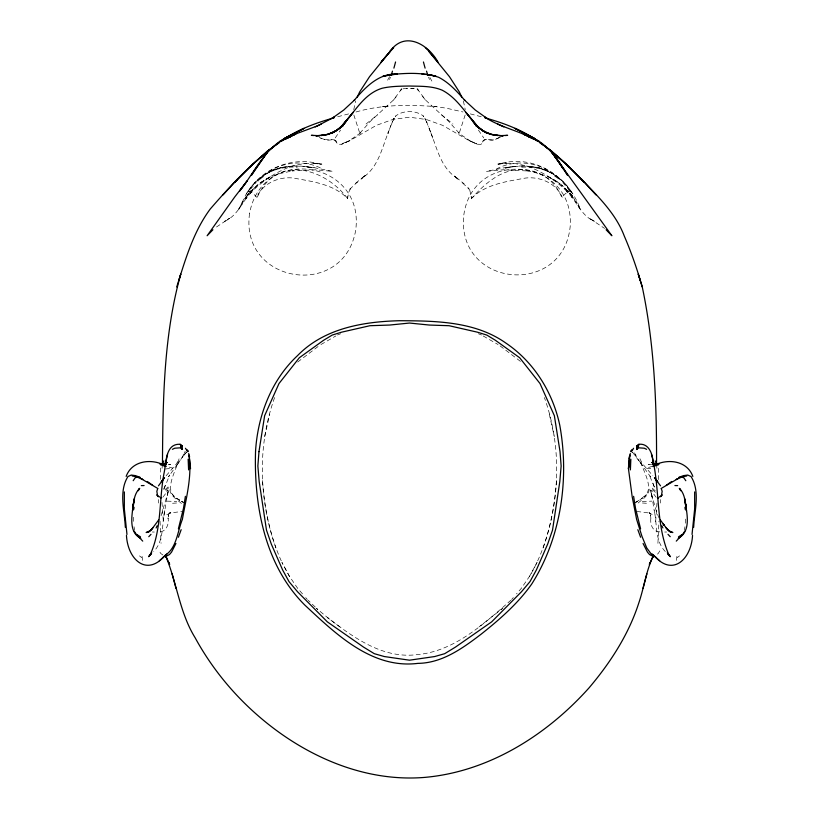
<?xml version="1.0" encoding="UTF-8"?>
<svg xmlns="http://www.w3.org/2000/svg" width="819" height="819" viewBox="0 0 819 819"><rect width="100%" height="100%" fill="white"/><g stroke="black" fill="none" stroke-linecap="round" stroke-linejoin="round"><path stroke-width="0.61" stroke-dasharray="4.09 3.07" d="M685.503 523.198L685.616 517.25M543.058 548.044C560.135 499.815 561.803 445.935 544.389 397.563M658.732 479.606L658.435 468.048M347.604 198.536C324.58 167.844 276.32 153.921 257.391 197.01L256.757 197.266C263.053 182.248 281.869 175.02 297.379 178.767C315.018 181.91 334.551 185.074 347.604 198.536L348.546 192.629L351.126 187.408L349.795 189.24L357.319 182.125L354.934 183.835L364.547 175.88L361.056 179.269M657.923 543.325L658.978 521.201M353.767 109.633L355.62 100.972M142.639 560.401L141.892 555.159M655.671 521.498L657.022 502.426M660.298 503.03L660.554 499.58M162.06 468.304L162.377 464.957M556.551 480.599L556.5 480.702C554.084 514.035 546.672 547.706 529.381 576.648L537.069 562.407L536.803 562.909M160.565 468.048L160.268 479.606M347.481 198.505L347.696 196.499M649.262 489.097C648.812 495.843 642.065 499.416 637.571 503.49M274.611 397.563C257.197 445.935 258.865 499.815 275.942 548.044M164.783 510.657C161.65 524.232 164.261 540.745 153.737 551.504M134.04 509.561L134.429 507.063M163.913 515.939L167.711 492.424L167.066 496.447L168.704 489.987L161.077 515.816M264.67 436.681L269.738 414.045M684.274 530.2L684.991 526.709M216.503 226.986L229.678 218.202L224.652 221.284C235.862 216.636 240.817 205.262 247.809 196.314L245.71 198.792L252.436 191.001L250.358 193.294C262.08 180.897 276.791 171.376 292.905 165.766L303.143 163.718L312.848 163.216L321.918 164.128L312.285 162.991L320.884 164.271C292.444 155.692 261.056 168.448 246.314 194.001C259.592 170.465 288.319 161.2 313.831 168.325M465.141 115.039L459.582 132.094L460.094 134.214L448.556 121.253L425.511 100.01L417.188 88.728M183.425 454.105L182.924 456.337L176.423 465.806L182.924 456.337L185.207 451.249M676.361 560.401L677.108 555.159M163.923 489.189L169.707 474.979L168.519 476.75L178.767 462.387M387.971 133.333L390.765 125.809L387.971 133.333L388.421 132.084C381.961 148.178 378.122 167.813 362.448 177.795L365.284 175.471L361.66 178.675M500.327 137.223L492.25 140.418L484.756 139.476L481.07 144.328L477.293 144.236L469.389 140.776L442.608 125.348L426.382 119.513L409.5 117.199L392.618 119.513L376.392 125.348L349.611 140.776L341.707 144.236L337.93 144.328L334.244 139.476L326.75 140.418L318.673 137.223M163.728 489.127L166.093 483.19M389.516 79.504L390.428 77.252M390.325 126.955L394.185 118.11L393.683 118.929L395.792 115.899L395.29 116.452C401.924 110.022 417.076 110.022 423.71 116.452L423.208 115.899L426.934 122.471L424.815 118.11M238.851 209.132L246.304 193.898L256.163 181.255M242.731 201.392L238.738 209.234L247.44 194.871L244.615 199.109L248.986 193.315L245.69 197.614L257.565 184.787L247.451 194.983C254.33 187.367 262.305 180.682 271.58 176.177L258.978 183.62L268.878 177.61L280.17 173.495L293.489 170.68L292.188 170.925L315.899 169.799L332.698 171.396L314.435 167.711L305.395 166.697L314.097 167.752C298.085 165.172 280.313 164.68 266.144 173.792L273.648 169.779L272.471 170.362L280.651 167.649L279.678 167.864L288.534 166.554M392.536 121.478L392.066 122.471L394.185 118.11M482.391 142.096L483.353 140.274C488.533 138.36 494.686 141.718 499.764 137.008M389.609 76.597L387.141 81.071M401.812 88.728L393.489 100.01L370.444 121.253L358.978 134.203L359.418 132.094L353.859 115.039M659.827 550.9L658.189 553.531L656.091 554.975M335.247 137.899L340.581 130.067M529.811 575.931L521.355 588.298L516.513 593.877M635.483 502.426L642.383 498.147L639.301 500.276L646.59 494.307L644.533 496.498C655.016 486.916 641.82 469.942 639.956 458.804L642.454 463.759L652.866 475.747M335.483 140.51C331.275 137.991 324.017 141.974 319.236 137.008M250.921 190.458L250.153 191.462L248.147 191.851L256.214 182.565M393.489 100.01L396.447 96.509M511.68 599.457L513.288 597.604M400.542 90.499L401.904 88.954L400.44 90.346L403.521 88.698L410.319 88.462L415.479 88.698L418.56 90.346L417.096 88.954L418.458 90.499M457.944 179.269L454.453 175.88L464.066 183.835L461.681 182.125L469.205 189.24L467.874 187.408C471.212 188.81 470.045 199.212 472.266 197.778C478.583 190.653 485.38 183.855 493.407 178.644C517.71 161.63 549.989 169.011 561.609 197.01L562.244 197.266C564.393 194.226 569.952 188.196 572.686 194.001C559.408 170.465 530.681 161.2 505.169 168.325M166.134 475.747L176.546 463.759L179.044 458.804C175.993 472.194 161.251 492.311 179.699 500.276L176.617 498.147L183.517 502.426M471.396 198.536C484.449 185.074 503.982 181.91 521.621 178.767C537.131 175.02 555.947 182.248 562.244 197.266M257.862 181.296C273.239 162.95 301.679 157.545 322.696 169.093M339.875 626.832L327.334 617.475C352.989 637.08 382.207 658.763 416.421 654.719C453.91 651.678 483.845 623.986 510.8 600.296M168.059 486.967L163.708 490.878M168.909 487.622L163.626 492.301M163.032 497.072L168.223 490.11L166.482 491.216M366.073 123.986L377.477 114.793M297.696 362.039L318.929 345.874M501.156 609.531L502.559 608.374L479.125 626.832M263.319 175.727L257.33 180.589C267.844 170.332 282.831 166.165 297.266 167.24M677.252 557.667L679.494 555.886M166.83 514.404L168.366 514.24L169.973 512.387L168.223 516.134L168.642 514.926L167.915 519.226L168.09 517.864C169.072 524.017 166.595 531.838 159.214 531.889M260.063 179.115L264.537 175.88M360.79 132.791L348.904 140.878L341.707 144.236M320.966 344.523L335.8 335.985M168.366 514.24L170.864 512.745L170.168 512.96L182.217 511.455M635.657 502.375L637.561 501.248L635.933 502.139M652.415 466.287L646.119 468.243L653.552 468.99M496.304 169.093C517.321 157.545 545.761 162.95 561.138 181.296M342.444 143.499L349.611 140.776M337.428 334.981L340.632 333.763M337.704 116.748L348.699 113.892M356.03 111.978C382.094 104.412 409.582 104.556 436.425 106.675L431.132 105.999M385.657 106.265L382.575 106.675L387.868 105.999M248.167 191.759L250.184 191.492L252.313 192.639L256.757 197.266M165.448 468.99L172.881 468.243L166.585 466.287M172.574 503.265L176.556 502.999M642.27 501.494L651.924 501.136M651.607 464.332L648.341 464.537L650.634 464.67M168.366 464.67L170.659 464.537L167.393 464.332M406.265 88.483L407.606 88.452M664.69 532.043L666.656 532.002M521.734 167.24C536.169 166.165 551.156 170.332 561.67 180.589L555.681 175.727M167.076 501.136L176.73 501.494M412.305 88.472L413.237 88.503L411.394 88.452M152.344 532.002L154.31 532.043M642.444 502.999L646.426 503.265M433.343 106.265L446.457 108.2L462.97 111.978M636.783 511.455L648.832 512.96L648.136 512.745L652.17 514.404M530.466 166.554L539.322 167.864L546.529 170.362L552.856 173.792L545.352 169.779L546.529 170.362L538.349 167.649L539.322 167.864C527.999 165.346 516.267 165.858 504.903 167.752L513.605 166.697L504.565 167.711L486.302 171.396L503.101 169.799L526.812 170.925L525.511 170.68C537.745 172.676 549.897 176.259 560.022 183.62L547.42 176.177C556.685 180.712 564.67 187.356 571.549 194.983L561.435 184.787L573.31 197.614L570.014 193.315L574.385 199.109L571.56 194.871L580.261 209.244C568.673 175.839 533.486 153.184 498.116 164.271L506.715 162.991L497.082 164.128L506.152 163.216L515.857 163.718L526.095 165.766C542.209 171.376 556.92 180.897 568.642 193.294L566.564 191.001L573.29 198.792L571.191 196.314C578.183 205.262 583.138 216.636 594.348 221.284L589.322 218.202L604.586 228.399M659.786 531.889C652.405 531.838 649.928 524.017 650.91 517.864L651.085 519.226L650.358 514.926L650.777 516.134L649.027 512.387L650.634 514.24M470.301 113.892L481.296 116.748M469.389 140.776L476.556 143.499M478.368 333.763L481.572 334.981M477.293 144.236L470.096 140.878L458.21 132.791M483.2 335.985L498.034 344.523M183.067 502.139L181.439 501.248L183.343 502.375M652.518 491.216L650.777 490.11L655.968 497.072M162.909 554.975L160.811 553.531L159.173 550.9M500.071 345.874L521.304 362.039M554.463 175.88L558.937 179.115M441.523 114.793L452.927 123.986M139.506 555.886L141.748 557.667M181.429 503.49C176.935 499.416 170.188 495.843 169.738 489.097M328.828 618.621L316.441 608.374L317.844 609.531L308.2 600.296M655.374 492.301L650.091 487.622M655.292 490.878L650.941 486.967M457.34 178.675L453.716 175.471L456.552 177.795C440.878 167.803 437.039 148.198 430.579 132.084L433.568 140.346M562.786 182.565L570.853 191.851L568.816 191.492L568.079 190.458M172.41 494.307L174.467 496.498M665.263 551.504C654.739 540.745 657.35 524.232 654.217 510.657M302.487 593.877L297.645 588.298L289.189 575.931L281.931 562.407L289.619 576.648L289.189 575.931M305.712 597.604L307.32 599.457M422.553 96.509L425.511 100.01M562.837 181.255L570.833 191.759M478.419 130.067L483.753 137.899M635.575 454.105L636.076 456.337L632.514 452.221L642.577 465.806L636.076 456.337L633.793 451.249M640.233 462.387L650.481 476.75L649.293 474.979L655.272 489.127M580.149 209.132L576.269 201.392M431.859 81.071L429.391 76.597M335.647 140.274L336.609 142.096M659.141 518.192L656.797 512.643L650.296 489.987L651.934 496.447L651.289 492.424L655.087 515.939M262.449 480.599L262.5 480.702C264.537 508.916 270.188 537.162 282.197 562.909M426.464 121.478L431.029 133.333L428.235 125.809L428.675 126.955M428.572 77.252L429.484 79.504M652.907 483.19L655.077 489.189M463.38 100.972L465.233 109.633M549.262 414.045L554.33 436.681M134.009 526.709L134.725 530.2M684.571 507.063L684.96 509.561M471.304 196.499L471.519 198.505M656.623 464.957L656.94 468.304M161.978 502.426L163.329 521.498M158.446 499.58L158.702 503.03M160.022 521.201L161.077 543.325M133.384 517.25L133.497 523.198M186.486 452.221L182.924 456.337L186.486 452.221M463.493 217.834C459.101 288.145 563.544 296.365 570.208 226.228C574.6 155.917 470.157 147.696 463.493 217.834M249.539 213.626C239.824 283.609 343.274 299.989 355.661 230.436C365.376 160.452 261.926 144.062 249.539 213.626"/><path stroke-width="1.23" d="M653.06 461.896C652.559 453.767 648.781 443.099 638.892 444.287L638.196 447.788L636.824 449.457L636.558 445.556M632.329 450.46L631.009 451.044L632.36 449.549L631.193 451.812L631.009 451.044L632.329 450.46L633.548 448.269M124.355 491.912L124.334 508.794L126.965 534.418M630.395 469.901L630.855 459.224L628.449 468.673L632.176 496.693L636.639 519.451L642.004 536.445L646.744 547.962L651.289 554.105L653.716 555.18M162.449 463.595C162.94 400.266 163.544 335.473 180.764 274.099L176.74 286.937M693.662 527.385C694.399 510.821 700.44 491.502 691.041 476.525L687.714 475.051L683.415 475.644L678.716 477.446M692.035 534.418L694.666 508.794L694.645 491.912M185.391 496.324L183.446 508.476L178.399 528.839M661.486 495.413L662.161 491.308L661.394 488.912M692.546 535.391C691.318 558.578 673.382 576.535 655.333 556.94M182.176 449.457L180.487 444.594L180.804 447.788L182.176 449.457L182.135 446.253L180.108 444.287C165.018 443.386 166.318 463.585 163.933 473.699C158.876 500.696 161.865 529.77 150 555.139L151.71 552.764M165.94 461.896L167.547 454.207M395.567 61.978L393.908 68.141M168.755 562.366L169.666 564.363L165.438 555.395C176.863 582.217 179.463 612.51 195.127 637.745C211.384 667.526 233.098 694.174 258.784 716.318C304.248 755.661 363.882 782.493 424.959 777.374C489.086 771.631 546.816 735.022 589.056 687.858C610.339 662.725 628.705 634.428 638.83 602.886C644.195 587.213 646.181 570.321 653.562 555.395L649.334 564.363L650.245 562.366M629.381 456.982L630.313 453.501M642.987 588.462L646.887 573.853M392.465 71.14L391.206 75.235M178.737 280.651C186.476 255.825 194.543 230.129 210.237 209.029C230.589 185.575 251.965 162.479 277.16 144.144M157.606 488.912L156.838 491.308L157.514 495.413M636.824 449.457L638.513 444.594L636.865 446.253L638.892 444.287M178.399 537.244L181.163 529.688M182.442 445.556L182.135 446.253L180.108 444.287M156.132 527.979L157.125 525.778M163.81 460.913L162.418 463.974M175.931 543.488L171.56 552.108L169.482 554.524L167.352 555.702L165.325 555.651M138.35 490.724L139.291 488.728L138.554 489.844M357.012 97.533L359.746 91.81L369.512 76.72L390.253 51.228L380.866 62.336M126.157 476.412C132.033 460.165 152.15 458.21 165.643 465.837M684.674 531.296L682.974 534.039L678.49 536.844M161.691 497.43L160.534 498.208M133.19 480.712L135.145 477.784L137.049 477.201M158.466 485.831L163.39 479.146M148.546 532.053L146.14 532.534L150.297 530.692L151.863 529.156L148.812 531.848L152.088 528.798L158.712 519.901M682.196 534.848L676.269 541.124M381.613 61.394L393.673 47.594L390.213 51.013M150.921 553.746L148.546 556.695L151.085 554.125M161.261 481.664L164.527 477.702M152.088 528.798L153.03 527.631M162.131 480.63L164.169 478.224M652.477 557.657L653.961 556.019M223.044 194.902L237.592 179.064L234.664 182.248L252.385 164.527L234.664 182.248M148.782 536.701L151.003 534.316M390.284 50.942C405.303 30.426 428.603 44.687 438.134 62.336M139.752 488.308C133.692 494.041 133.599 503.173 132.535 510.861L134.47 498.515L133.21 504.821L133.343 504.002C132.054 515.12 128.225 532.381 140.807 538.37M162.551 557.872L166.922 553.961M126.454 535.391C127.723 559.387 146.294 576.545 164.291 556.357M163.667 556.94L159.306 560.749M212.899 229.781L207.125 235.739L234.664 197.051L247.092 180.999L239.752 190.888C256.214 170.26 267.598 141.503 295.639 134.121L284.203 139.506L297.512 133.282L317.301 125.931L334.152 117.168L332.002 118.386L343.714 110.043L354.678 99.898L354.105 100.45C365.202 87.49 378.593 73.157 397.164 74.038L383.026 76.187L391.523 74.59M661.076 488.533L677.763 478.767L676.177 479.535L682.514 476.771L686.772 475.993M274.324 146.038L266.431 151.935L249.662 167.045L268.929 150.092L266.431 151.935L274.426 146.151M276.3 144.564C293.182 131.306 313.657 123.485 334.183 117.793M276.423 144.697L279.422 142.526M281.419 141.083L286.425 137.469L304.064 128.378L284.193 138.667L286.425 137.469L281.275 141.175M671.703 481.48L666.359 485.227M332.299 133.128L338.933 128.798L344.727 123.372L336.896 130.221L329.392 133.927M335.043 131.398L338.933 128.798L345.833 121.744L340.254 127.744L346.519 120.68L341.083 126.965L353.112 112.357L341.636 126.341C354.166 112.971 363.523 93.816 382.207 88.227C391.144 86.2 400.378 86.159 409.5 86.026C420.475 86.343 431.93 85.831 442.229 90.213C457.483 98.167 466.072 114.005 477.364 126.341L465.888 112.357L478.746 127.744L473.167 121.744C477.774 126.843 482.76 132.043 489.608 133.927M162.899 464.24L167.035 462.479M660.309 496.16L662.458 495.004M653.357 465.837C666.85 458.21 686.967 460.165 692.843 476.412M329.463 133.825L336.896 130.221L343.018 125.757L334.347 131.92L325.112 135.074L320.772 135.555M286.609 138.278L279.75 141.554L290.438 136.64M315.202 126.914L321.263 124.058M172.389 449.324L174.764 448.208L180.804 447.788M678.193 538.37C692.229 530.917 686.404 511.107 684.53 498.515L686.465 510.861L685.657 504.002L685.79 504.821C684.848 499.017 683.865 492.475 679.248 488.308M165.284 555.18C176.853 547.911 177.477 531.152 182.361 519.451C186.077 498.361 192.199 476.382 189.035 455.067L190.551 468.673L188.145 459.224L188.605 469.901M287.756 137.725L283.292 139.558L290.182 136.753M167.045 462.581L162.397 464.25L166.298 464.26L159.49 463.646L163.78 464.926L166.073 464.793M678.971 477.6L680.988 476.904M652.784 466.533L658.363 464.875M659.254 496.99L661.455 496.345M638.196 447.788L644.236 448.208L646.611 449.324M320.935 135.483L328.399 134.336L315.847 135.852L319.686 135.678L311.374 135.33L313.503 135.544M389.936 74.744C406.05 72.973 423.044 72.154 438.626 77.262C449.17 82.688 457.176 91.677 464.895 100.45L464.322 99.898L475.286 110.043L486.998 118.386L484.838 117.168C500.276 127.293 518.734 130.712 534.797 139.506L523.361 134.121L530.681 137.336L527.805 135.903C546.703 142.056 557.944 159.357 567.7 175.471L557.678 160.289M505.497 135.544L507.626 135.33L499.314 135.678L503.153 135.852L490.601 134.336L498.065 135.483M653.675 555.651L651.648 555.702L649.518 554.524L647.44 552.108L643.069 543.488M141.349 485.616L144.083 485.554M674.917 485.554L677.651 485.616M652.927 464.793L655.22 464.926L659.51 463.646L652.702 464.26L656.603 464.25L651.955 462.581M421.836 74.038L429.064 74.744M498.228 135.555L493.888 135.074L484.653 131.92L475.982 125.757L483.957 131.398M132.228 475.993L136.486 476.771L142.823 479.535L141.237 478.767L157.924 488.533M670.454 532.053L672.86 532.534L668.703 530.692L667.137 529.156L670.188 531.848L665.765 527.395L666.912 528.798M651.965 462.479L656.101 464.24M157.545 496.345L159.746 496.99M484.817 117.793C505.343 123.485 525.818 131.306 542.7 144.564M160.637 464.875L166.216 466.533M681.951 477.201L683.855 477.784L685.81 480.712M658.466 498.208L657.309 497.43M138.012 476.904L140.029 477.6M140.284 477.446L135.585 475.644L131.286 475.051L127.959 476.525C118.56 491.502 124.601 510.821 125.338 527.385M528.562 136.64L535.708 139.558L528.818 136.753M140.51 536.844L136.026 534.039L134.326 531.296M186.671 450.46L187.991 451.044L186.64 449.549L186.671 450.46L187.991 451.044L187.807 451.812L185.452 448.269M531.244 137.725L539.25 141.554L532.391 138.278M497.737 124.058L503.798 126.914M489.537 133.825L482.104 130.221L474.273 123.372L480.067 128.798L486.701 133.128M156.542 495.004L158.691 496.16M152.641 485.227L147.297 481.48M537.725 141.175L532.575 137.469L514.936 128.378L534.807 138.667L532.575 137.469L537.581 141.083M541.84 144.144C557.729 154.76 570.986 168.714 584.336 182.248L566.615 164.527L550.071 150.092L569.338 167.045L566.615 164.527L584.336 182.248M539.578 142.526L542.577 144.697M544.574 146.151L552.569 151.935L544.676 146.038M142.731 541.124L136.804 534.848M606.101 229.781L611.875 235.739L560.657 164.639M654.709 556.357L659.694 560.749M652.078 553.961L656.449 557.872M425.327 47.594L428.787 51.013M667.915 554.125L670.454 556.695L668.079 553.746M667.997 534.316L670.218 536.701M595.925 194.881L581.408 179.064C597.778 196.345 615.734 213.278 624.303 236.107C631.459 252.621 637.274 269.656 642.26 286.937C654.514 344.922 656.746 404.525 656.551 463.595M165.039 556.019L166.523 557.657M654.831 478.224L660.534 485.831M655.609 479.146L657.739 481.664M654.473 477.702L656.869 480.63M437.387 61.394L428.746 51.228L449.488 76.72L459.254 91.81L461.988 97.533M660.288 519.901L665.97 527.631M667.29 552.764L669 555.139C655.18 523.413 660.431 487.274 651.453 454.207M680.446 489.844L679.709 488.728L680.65 490.724M655.19 460.913L656.582 463.974M661.875 525.778L662.868 527.979M637.837 529.688L640.601 537.244M427.794 75.235L426.535 71.14M642.26 286.937L638.236 274.099L640.263 280.651M425.092 68.141L423.433 61.978M640.601 528.839L635.554 508.476L633.609 496.324M172.113 573.853L176.013 588.462M188.687 453.501L189.619 456.982M255.559 450.941C253.788 505.487 264.824 565.315 304.944 605.21C335.882 634.008 371.939 669.123 417.905 663.37C442.086 663.124 462.54 648.351 480.978 634.305C499.651 619.471 517.905 603.603 531.746 583.998C561.117 537.653 569.451 478.91 559.797 425.358C552.886 392.526 533.968 361.988 505.947 343.13C475.235 321.314 435.647 320.853 399.457 320.72C362.93 321.662 323.904 328.347 297.358 355.794C271.222 380.221 257.811 415.724 255.559 450.941M629.074 458.149L628.449 468.673L629.965 455.067L629.074 458.149M258.968 451.668L257.862 466.001L259.183 481.552L266.482 530.128L271.345 544.154L282.596 569.901L289.035 581.654L297.522 591.738L327.334 621.856L363.472 647.051L374.314 653.685L384.295 656.541L409.5 660.196L434.705 656.541L444.686 653.685L455.528 647.051L491.666 621.856L521.478 591.738L529.965 581.654L536.404 569.901L547.655 544.154L552.518 530.128L559.817 481.552L561.138 466.001L560.032 451.668L554.361 415.694L540.008 383.538L519.655 357.739L495.362 340.254L486.773 335.063L477.364 332.166L449.088 325.716L429.258 325.041L409.5 323.044L389.742 325.041L369.912 325.716L341.636 332.166L332.227 335.063L323.638 340.254L299.344 357.739L278.992 383.538L264.639 415.694L258.968 451.668M255.231 169.338L251.3 175.471L267.25 152.375L255.231 169.338M431.941 75.256L427.477 74.59L435.974 76.187L431.941 75.256M664.025 525.04L663.155 524.037L663.984 525.02M556.418 158.538L551.75 152.375L563.769 169.338L554.719 156.153L560.022 163.646L556.418 158.538"/></g></svg>
